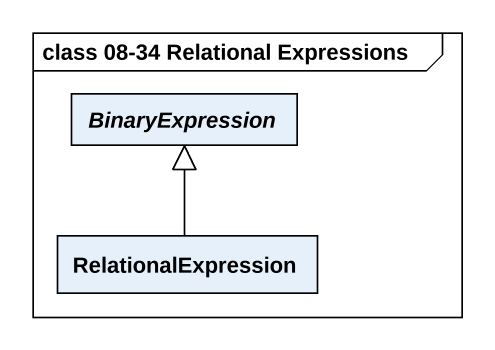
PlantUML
@startuml
mainframe class 08-34 Relational Expressions
hide circle
hide empty members
abstract class BinaryExpression
class RelationalExpression
RelationalExpression -up-|> BinaryExpression
@enduml
